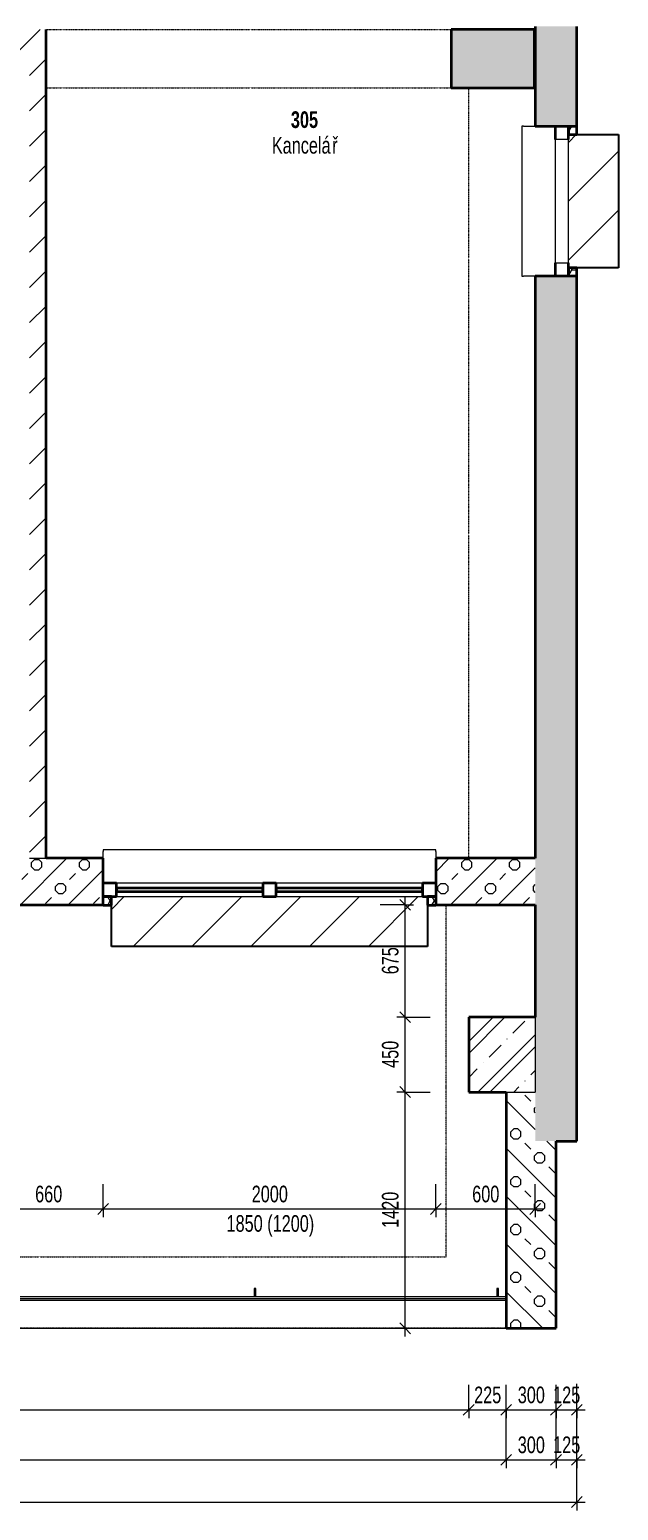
# Model space of a CAD drawing. Header units: millimetres. Extents: x -2861 to 222032, y -45352 to 20466.
# Drawn here: x 38223 to 41764, y -31282 to -22382 of the extents above; entities that cross this region are included whole.
import ezdxf

# ---------------------------------------------------------------- set-up
doc = ezdxf.new("R2010")
doc.units = ezdxf.units.MM
doc.linetypes.add('Dash dot dot', pattern=[5, 2, -1, 0, -1, 0, -1])
for name, color, linetype, lineweight in [('A-ANNO-DIMS', 211, 'Continuous', 9), ('A-ANNO-DIMS-50', 211, 'Continuous', 9), ('A-AREA-IDEN', 2, 'Continuous', 9), ('A-DETL', 90, 'Continuous', 13), ('A-FLOR', 192, 'Continuous', 13), ('A-FLOR-HRAL', 11, 'Continuous', 13), ('A-GENM', 13, 'Continuous', 13), ('A-GLAZ', 151, 'Continuous', 13), ('A-WALL', 113, 'Continuous', 13), ('A-WALL-PATT', 111, 'Continuous', 35), ('Q-SPCQ', 91, 'Continuous', 13), ('S-COLS', 52, 'Continuous', 13)]:
    doc.layers.add(name, color=color, linetype=linetype, lineweight=lineweight)
doc.styles.add('Arial_2', font='arial.ttf', dxfattribs={"width": 0.7, "height": 100})
doc.styles.add('Arial_B', font='arialbd.ttf', dxfattribs={"width": 0.7, "height": 100})
doc.dimstyles.new('Vnitřní_-_průhledné', dxfattribs={"dimscale": 304.8, "dimtxt": 102.02594, "dimasz": 0.213255, "dimexe": 0.164042, "dimexo": 0.0625, "dimgap": 0.032808, "dimtad": 1, "dimdec": 0, "dimrnd": 5, "dimzin": 0, "dimdsep": 46, "dimtxsty": 'Arial_2', "dimblk1": 'OBLIQUE', "dimblk2": 'OBLIQUE', "dimsah": 1, "dimcen": 0.09, "dimdle": 0.164042, "dimazin": 0, "dimtfac": 1, "dimtdec": 4, "dimtix": 1, "dimtmove": 0, "dimatfit": 3, "dimfxl": 0.492126, "dimfxlon": 1, "dimtvp": 1, "dimtolj": 1, "dimtzin": 0, "dimarcsym": 2})
pattern_1 = [(45, (0, 0), (-106.066, 106.066), [])]

# ---------------------------------------------------------------- blocks, each defined once
blk = doc.blocks.new('OKNO_2k_nadsvetlik - OKNO_2k_nadsvetlik 2000 x 1850-1972508-2NP_DEMOLICE A')
at = {"layer": 'A-GLAZ'}
h = blk.add_hatch(dxfattribs=at)
h.set_pattern_fill('FP_13', color=256, style=0, pattern_type=2)
h.set_pattern_definition([(180, (39665.56, -27502.503), (-75, -43.3), [50, -100]), (240, (39615.56, -27502.503), (-0.0011, -86.601905), [50, -100]), (120, (39615.56, -27502.503), (-74.9989, 43.301905), [50, -100])])
h.paths.add_polyline_path([(-950, 141), (-1000, 141), (-1000, 90), (-950, 90), (-950, 140)])
h.paths.add_polyline_path([(1000, 141), (950, 141), (950, 90), (1000, 90), (1000, 140)])
at = {"layer": 'A-GLAZ', "lineweight": 35}
for p, q in [((-950, 141), (-1000, 141)), ((-1000, 141), (-1000, 140)), ((-1000, 90), (-950, 90)), ((-920, 90), (-1000, 90)), ((-950, 90), (-950, 141)), ((-920, 10), (-920, 90)), ((40, 90), (-40, 90)), ((-40, 90), (-40, 10)), ((40, 10), (40, 90)), ((1000, 90), (920, 90)), ((920, 90), (920, 10)), ((950, 141), (950, 90)), ((1000, 141), (950, 141)), ((950, 90), (1000, 90)), ((1000, 140), (1000, 141)), ((-1000, 10), (-920, 10)), ((-40, 60), (-920, 60)), ((-920, 60), (-920, 40)), ((-920, 40), (-40, 40)), ((-40, 40), (-40, 60)), ((-40, 10), (40, 10)), ((920, 60), (40, 60)), ((40, 60), (40, 40)), ((40, 40), (920, 40)), ((920, 40), (920, 60)), ((920, 10), (1000, 10))]:
    blk.add_line(p, q, dxfattribs=at)
at = {"layer": 'A-GLAZ'}
for p, q in [((-40, 90), (-920, 90)), ((920, 90), (40, 90)), ((-920, 10), (-40, 10)), ((40, 10), (920, 10))]:
    blk.add_line(p, q, dxfattribs=at)
blk = doc.blocks.new('parapet s nosem_vnitní - parapet s nosem_vnitní-568559-2NP_DEMOLICE A')
at = {"layer": 'A-GENM'}
for p, q in [((-1000, -190), (-1000, -150)), ((1000, -150), (1000, -190)), ((-1000, -190), (-1000, -200)), ((-1000, -200), (1000, -200)), ((1000, -200), (1000, -190))]:
    blk.add_line(p, q, dxfattribs=at)
blk = doc.blocks.new('parapet_ext - parapet_ext-1802098-2NP_DEMOLICE A')
at = {"layer": 'Q-SPCQ'}
h = blk.add_hatch(dxfattribs=at)
h.set_pattern_fill('FP_14', color=41, style=0, pattern_type=2)
h.set_pattern_definition([(225, (39665.56, -27592.5), (176.7767, -176.7767), [])])
h.paths.add_polyline_path([(-950, 300), (-950, 0), (950, 0), (950, 300), (-920, 300)])
at = {"layer": 'Q-SPCQ', "color": 31, "lineweight": 25}
for p, q in [((-950, 51), (-950, 300)), ((-950, 300), (950, 300)), ((950, 300), (950, 51))]:
    blk.add_line(p, q, dxfattribs=at)
blk = doc.blocks.new('OKNO_1k_nadsvetlik - OKNO_1k_nadsvetlik_900 x 1850-V9-2NP_DEMOLICE A')
at = {"layer": 'A-GLAZ'}
h = blk.add_hatch(dxfattribs=at)
h.set_pattern_fill('FP_27', color=256, style=0, pattern_type=2)
h.set_pattern_definition([(90, (-23413.33, -41388.59), (-43.3, 75), [50, -100]), (150, (-23413.33, -41338.59), (-86.601905, 0.0011), [50, -100]), (30, (-23413.33, -41338.59), (43.301905, 74.9989), [50, -100])])
h.paths.add_polyline_path([(450, 126), (400, 126), (400, 75), (450, 75), (450, 125)])
h.paths.add_polyline_path([(-400, 125), (-400, 126), (-450, 126), (-450, 75), (-400, 75)])
at = {"layer": 'A-GLAZ', "lineweight": 35}
for p, q in [((-400, 126), (-450, 126)), ((-450, 126), (-450, 125)), ((-400, 75), (-400, 126)), ((400, 126), (400, 75)), ((450, 126), (400, 126)), ((450, 125), (450, 126)), ((-450, 75), (-400, 75)), ((-370, 75), (-450, 75)), ((450, 75), (370, 75)), ((400, 75), (450, 75)), ((-450, -5), (-370, -5)), ((370, -5), (450, -5))]:
    blk.add_line(p, q, dxfattribs=at)
at = {"layer": 'A-GLAZ'}
for p, q in [((370, 75), (-370, 75)), ((-370, 75), (-370, -5)), ((370, -5), (370, 75)), ((-370, -5), (370, -5))]:
    blk.add_line(p, q, dxfattribs=at)
blk = doc.blocks.new('parapet s nosem_vnitní - parapet s nosem_vnitní-1280301-2NP_DEMOLICE A')
at = {"layer": 'A-GENM'}
for p, q in [((-450, -190), (-450, -120)), ((450, -120), (450, -190)), ((-450, -190), (-450, -200)), ((-450, -200), (450, -200)), ((450, -200), (450, -190))]:
    blk.add_line(p, q, dxfattribs=at)
blk = doc.blocks.new('parapet_ext - parapet_ext-V10-2NP_DEMOLICE A')
at = {"layer": 'Q-SPCQ'}
h = blk.add_hatch(dxfattribs=at)
h.set_pattern_fill('FP_28', color=41, style=0, pattern_type=2)
h.set_pattern_definition([(135, (-23413.33, -41463.6), (-176.7767, -176.7767), [])])
h.paths.add_polyline_path([(400, 0), (400, 300), (-400, 300), (-400, 0), (370, 0)])
at = {"layer": 'Q-SPCQ', "color": 31, "lineweight": 25}
for p, q in [((-400, 51), (-400, 300)), ((-400, 300), (400, 300)), ((400, 300), (400, 51))]:
    blk.add_line(p, q, dxfattribs=at)
blk = doc.blocks.new('Zábradlí - 50x10mm-980415-2NP_DEMOLICE A')
at = {"layer": 'A-FLOR-HRAL', "color": 41}
for p, q in [((25, 5), (-25, 5)), ((-25, 5), (-25, -5)), ((-25, -5), (25, -5))]:
    blk.add_line(p, q, dxfattribs=at)
blk = doc.blocks.new('Zábradlí - 50x10mm-980461-2NP_DEMOLICE A')
at = {"layer": 'A-FLOR-HRAL', "color": 41}
for p, q in [((25, 5), (-25, 5)), ((-25, 5), (-25, -5)), ((-25, -5), (25, -5))]:
    blk.add_line(p, q, dxfattribs=at)
blk = doc.blocks.new('Zábradlí - Zábradlí-1021635-2NP_DEMOLICE A')
at = {"layer": 'A-FLOR-HRAL', "color": 41}
for p, q in [((41088.6, -29997.5), (29003.6, -29997.5)), ((29003.6, -30007.5), (41088.6, -30007.5)), ((29003.6, -30017.5), (41088.6, -30017.5))]:
    blk.add_line(p, q, dxfattribs=at)
at = {"rotation": 269.9999999999998}
for name, p in [('Zábradlí - 50x10mm-980461-2NP_DEMOLICE A', (39578, -29972.5)), ('Zábradlí - 50x10mm-980415-2NP_DEMOLICE A', (41038.6, -29972.5))]:
    blk.add_blockref(name, p, dxfattribs=at)
blk = doc.blocks.new('Betonový pravoúhlý sloup - 350 x 500mm-2256481-2NP_DEMOLICE A')
at = {"layer": 'S-COLS'}
blk.add_hatch(color=9, dxfattribs=at).paths.add_polyline_path([(-175, -250), (175, -250), (175, 250), (-175, 250)])
at = {"layer": 'S-COLS', "lineweight": 35}
for p, q in [((175, 250), (-175, 250)), ((-175, 250), (-175, -250)), ((175, -250), (175, 250)), ((-175, -250), (175, -250))]:
    blk.add_line(p, q, dxfattribs=at)
blk = doc.blocks.new('DIMBLOCK36-2NP_DEMOLICE A')
at = {"layer": 'A-ANNO-DIMS-50'}
for p, q in [((35193.3, -30677.6), (35193.3, -30527.6)), ((40863.6, -30677.6), (40863.6, -30527.6)), ((35193.3, -30677.6), (40863.6, -30677.6)), ((35193.3, -30677.6), (35193.3, -30727.6)), ((40863.6, -30677.6), (40863.6, -30727.6))]:
    blk.add_line(p, q, dxfattribs=at)
at = {"layer": 'A-ANNO-DIMS-50', "lineweight": 18}
for p, q in [((35193.3, -30677.6), (35160.8, -30710.1)), ((35193.3, -30677.6), (35225.8, -30645.1)), ((40863.6, -30677.6), (40831.1, -30710.1)), ((40863.6, -30677.6), (40896.1, -30645.1))]:
    blk.add_line(p, q, dxfattribs=at)
at = {"layer": 'A-ANNO-DIMS-50', "color": 0, "insert": (37921.7, -30537.8), "char_height": 100, "width": 256.164, "attachment_point": 1, "line_spacing_factor": 0.941778, "style": 'Arial_2'}
blk.add_mtext('5670', dxfattribs=at)
blk = doc.blocks.new('_Oblique')
at = {"color": 0, "linetype": 'ByBlock', "lineweight": -2}
blk.add_line((-0.5, -0.5), (0.5, 0.5), dxfattribs=at)
blk = doc.blocks.new('DIMBLOCK37-2NP_DEMOLICE A')
at = {"layer": 'A-ANNO-DIMS-50'}
for p, q in [((40863.6, -30677.6), (40863.6, -30527.6)), ((41088.6, -30677.6), (41088.6, -30527.6)), ((40863.6, -30677.6), (41088.6, -30677.6)), ((40863.6, -30677.6), (40863.6, -30727.6)), ((41088.6, -30677.6), (41088.6, -30727.6))]:
    blk.add_line(p, q, dxfattribs=at)
at = {"layer": 'A-ANNO-DIMS-50', "lineweight": 18}
for p, q in [((40863.6, -30677.6), (40831.1, -30710.1)), ((40863.6, -30677.6), (40896.1, -30645.1)), ((41088.6, -30677.6), (41056.1, -30710.1)), ((41088.6, -30677.6), (41121.1, -30645.1))]:
    blk.add_line(p, q, dxfattribs=at)
at = {"layer": 'A-ANNO-DIMS-50', "color": 0, "insert": (40896, -30537.8), "char_height": 100, "width": 192.123, "attachment_point": 1, "line_spacing_factor": 0.941778, "style": 'Arial_2'}
blk.add_mtext('225', dxfattribs=at)
blk = doc.blocks.new('DIMBLOCK38-2NP_DEMOLICE A')
at = {"layer": 'A-ANNO-DIMS-50'}
for p, q in [((41088.6, -30677.6), (41088.6, -30527.6)), ((41388.6, -30677.6), (41388.6, -30527.6)), ((41088.6, -30677.6), (41388.6, -30677.6)), ((41088.6, -30677.6), (41088.6, -30727.6)), ((41388.6, -30677.6), (41388.6, -30727.6))]:
    blk.add_line(p, q, dxfattribs=at)
at = {"layer": 'A-ANNO-DIMS-50', "lineweight": 18}
for p, q in [((41088.6, -30677.6), (41056.1, -30710.1)), ((41088.6, -30677.6), (41121.1, -30645.1)), ((41388.6, -30677.6), (41356.1, -30710.1)), ((41388.6, -30677.6), (41421.1, -30645.1))]:
    blk.add_line(p, q, dxfattribs=at)
at = {"layer": 'A-ANNO-DIMS-50', "color": 0, "insert": (41158.5, -30537.8), "char_height": 100, "width": 192.123, "attachment_point": 1, "line_spacing_factor": 0.941778, "style": 'Arial_2'}
blk.add_mtext('300', dxfattribs=at)
blk = doc.blocks.new('DIMBLOCK39-2NP_DEMOLICE A')
at = {"layer": 'A-ANNO-DIMS-50'}
for p, q in [((41388.6, -30677.6), (41388.6, -30527.6)), ((41513.6, -30677.6), (41513.6, -30527.6)), ((41388.6, -30677.6), (41563.6, -30677.6)), ((41388.6, -30677.6), (41388.6, -30727.6)), ((41513.6, -30677.6), (41513.6, -30727.6))]:
    blk.add_line(p, q, dxfattribs=at)
at = {"layer": 'A-ANNO-DIMS-50', "lineweight": 18}
for p, q in [((41388.6, -30677.6), (41356.1, -30710.1)), ((41388.6, -30677.6), (41421.1, -30645.1)), ((41513.6, -30677.6), (41481.1, -30710.1)), ((41513.6, -30677.6), (41546.1, -30645.1))]:
    blk.add_line(p, q, dxfattribs=at)
at = {"layer": 'A-ANNO-DIMS-50', "color": 0, "insert": (41371, -30537.8), "char_height": 100, "width": 192.123, "attachment_point": 1, "line_spacing_factor": 0.941778, "style": 'Arial_2'}
blk.add_mtext('125', dxfattribs=at)
blk = doc.blocks.new('DIMBLOCK42-2NP_DEMOLICE A')
at = {"layer": 'A-ANNO-DIMS-50'}
for p, q in [((38007.8, -29470.3), (38007.8, -29320.3)), ((38665.6, -29470.3), (38665.6, -29320.3)), ((38007.8, -29470.3), (38665.6, -29470.3)), ((38007.8, -29470.3), (38007.8, -29520.3)), ((38665.6, -29470.3), (38665.6, -29520.3))]:
    blk.add_line(p, q, dxfattribs=at)
at = {"layer": 'A-ANNO-DIMS-50', "lineweight": 18}
for p, q in [((38007.8, -29470.3), (38040.3, -29437.8)), ((38665.6, -29470.3), (38698.1, -29437.8)), ((38007.8, -29470.3), (37975.3, -29502.8)), ((38665.6, -29470.3), (38633.1, -29502.8))]:
    blk.add_line(p, q, dxfattribs=at)
at = {"layer": 'A-ANNO-DIMS-50', "color": 0, "insert": (38256.6, -29330.4), "char_height": 100, "width": 192.123, "attachment_point": 1, "line_spacing_factor": 0.941778, "style": 'Arial_2'}
blk.add_mtext('660', dxfattribs=at)
blk = doc.blocks.new('DIMBLOCK43-2NP_DEMOLICE A')
at = {"layer": 'A-ANNO-DIMS-50'}
for p, q in [((38665.6, -29470.3), (38665.6, -29320.3)), ((40665.6, -29470.3), (40665.6, -29320.3)), ((38665.6, -29470.3), (40665.6, -29470.3)), ((38665.6, -29470.3), (38665.6, -29520.3)), ((40665.6, -29470.3), (40665.6, -29520.3))]:
    blk.add_line(p, q, dxfattribs=at)
at = {"layer": 'A-ANNO-DIMS-50', "lineweight": 18}
for p, q in [((38665.6, -29470.3), (38698.1, -29437.8)), ((40665.6, -29470.3), (40698.1, -29437.8)), ((38665.6, -29470.3), (38633.1, -29502.8)), ((40665.6, -29470.3), (40633.1, -29502.8))]:
    blk.add_line(p, q, dxfattribs=at)
at = {"layer": 'A-ANNO-DIMS-50', "color": 0, "char_height": 100, "attachment_point": 1, "line_spacing_factor": 0.941778, "style": 'Arial_2'}
for s, insert, width in [('2000', (39558.8, -29330.4), 256.164), ('1850 (1200)', (39407.4, -29507.4), 619.69)]:
    blk.add_mtext(s, dxfattribs=dict(at, insert=insert, width=width))
blk = doc.blocks.new('DIMBLOCK44-2NP_DEMOLICE A')
at = {"layer": 'A-ANNO-DIMS-50'}
for p, q in [((40665.6, -29470.3), (40665.6, -29320.3)), ((41263.6, -29470.3), (41263.6, -29320.3)), ((40665.6, -29470.3), (41313.6, -29470.3)), ((40665.6, -29470.3), (40665.6, -29520.3)), ((41263.6, -29470.3), (41263.6, -29520.3))]:
    blk.add_line(p, q, dxfattribs=at)
at = {"layer": 'A-ANNO-DIMS-50', "lineweight": 18}
for p, q in [((40665.6, -29470.3), (40698.1, -29437.8)), ((41263.6, -29470.3), (41296.1, -29437.8)), ((40665.6, -29470.3), (40633.1, -29502.8)), ((41263.6, -29470.3), (41231.1, -29502.8))]:
    blk.add_line(p, q, dxfattribs=at)
at = {"layer": 'A-ANNO-DIMS-50', "color": 0, "insert": (40884.5, -29330.4), "char_height": 100, "width": 192.123, "attachment_point": 1, "line_spacing_factor": 0.941778, "style": 'Arial_2'}
blk.add_mtext('600', dxfattribs=at)
blk = doc.blocks.new('DIMBLOCK50-2NP_DEMOLICE A')
at = {"layer": 'A-ANNO-DIMS-50', "lineweight": 18}
for p, q in [((40481.2, -28767.7), (40448.7, -28735.2)), ((40481.2, -28767.7), (40513.7, -28800.2)), ((40481.2, -30187.5), (40448.7, -30155)), ((40481.2, -30187.5), (40513.7, -30220))]:
    blk.add_line(p, q, dxfattribs=at)
at = {"layer": 'A-ANNO-DIMS-50'}
for p, q in [((40481.2, -28767.7), (40431.2, -28767.7)), ((40481.2, -30237.5), (40481.2, -28767.7)), ((40481.2, -28767.7), (40631.2, -28767.7)), ((40481.2, -30187.5), (40431.2, -30187.5)), ((40481.2, -30187.5), (40631.2, -30187.5))]:
    blk.add_line(p, q, dxfattribs=at)
at = {"layer": 'A-ANNO-DIMS-50', "color": 0, "insert": (40341.4, -29584.3), "char_height": 100, "width": 256.164, "attachment_point": 1, "rotation": 90, "line_spacing_factor": 0.941778, "style": 'Arial_2'}
blk.add_mtext('1420', dxfattribs=at)
blk = doc.blocks.new('DIMBLOCK51-2NP_DEMOLICE A')
at = {"layer": 'A-ANNO-DIMS-50', "lineweight": 18}
for p, q in [((40481.2, -28317.7), (40448.7, -28285.2)), ((40481.2, -28317.7), (40513.7, -28350.2)), ((40481.2, -28767.7), (40448.7, -28735.2)), ((40481.2, -28767.7), (40513.7, -28800.2))]:
    blk.add_line(p, q, dxfattribs=at)
at = {"layer": 'A-ANNO-DIMS-50'}
for p, q in [((40481.2, -28317.7), (40431.2, -28317.7)), ((40481.2, -28767.7), (40481.2, -28317.7)), ((40481.2, -28317.7), (40631.2, -28317.7)), ((40481.2, -28767.7), (40431.2, -28767.7)), ((40481.2, -28767.7), (40631.2, -28767.7))]:
    blk.add_line(p, q, dxfattribs=at)
at = {"layer": 'A-ANNO-DIMS-50', "color": 0, "insert": (40341.4, -28622.7), "char_height": 100, "width": 192.123, "attachment_point": 1, "rotation": 90, "line_spacing_factor": 0.941778, "style": 'Arial_2'}
blk.add_mtext('450', dxfattribs=at)
blk = doc.blocks.new('DIMBLOCK52-2NP_DEMOLICE A')
at = {"layer": 'A-ANNO-DIMS-50'}
for p, q in [((40481.2, -27642.5), (40331.2, -27642.5)), ((40481.2, -28317.7), (40481.2, -27592.5)), ((40481.2, -27642.5), (40531.2, -27642.5)), ((40481.2, -28317.7), (40431.2, -28317.7)), ((40481.2, -28317.7), (40631.2, -28317.7))]:
    blk.add_line(p, q, dxfattribs=at)
at = {"layer": 'A-ANNO-DIMS-50', "lineweight": 18}
for p, q in [((40481.2, -27642.5), (40448.7, -27610)), ((40481.2, -27642.5), (40513.7, -27675)), ((40481.2, -28317.7), (40448.7, -28285.2)), ((40481.2, -28317.7), (40513.7, -28350.2))]:
    blk.add_line(p, q, dxfattribs=at)
at = {"layer": 'A-ANNO-DIMS-50', "color": 0, "insert": (40341.4, -28060.1), "char_height": 100, "width": 192.123, "attachment_point": 1, "rotation": 90, "line_spacing_factor": 0.941778, "style": 'Arial_2'}
blk.add_mtext('675', dxfattribs=at)
blk = doc.blocks.new('DIMBLOCK82-2NP_DEMOLICE A')
at = {"layer": 'A-ANNO-DIMS-50'}
for p, q in [((29003.6, -30977.7), (29003.6, -30684.9)), ((41088.6, -30977.7), (41088.6, -30684.9)), ((29003.6, -30977.7), (41088.6, -30977.7)), ((29003.6, -30977.7), (29003.6, -31027.7)), ((41088.6, -30977.7), (41088.6, -31027.7))]:
    blk.add_line(p, q, dxfattribs=at)
at = {"layer": 'A-ANNO-DIMS-50', "lineweight": 18}
for p, q in [((29003.6, -30977.7), (29036.1, -30945.2)), ((41088.6, -30977.7), (41121.1, -30945.2)), ((29003.6, -30977.7), (28971.1, -31010.2)), ((41088.6, -30977.7), (41056.1, -31010.2))]:
    blk.add_line(p, q, dxfattribs=at)
at = {"layer": 'A-ANNO-DIMS-50', "color": 0, "insert": (34912.7, -30837.8), "char_height": 100, "width": 320.204, "attachment_point": 1, "line_spacing_factor": 0.941778, "style": 'Arial_2'}
blk.add_mtext('12085', dxfattribs=at)
blk = doc.blocks.new('DIMBLOCK83-2NP_DEMOLICE A')
at = {"layer": 'A-ANNO-DIMS-50'}
for p, q in [((41088.6, -30977.7), (41088.6, -30684.9)), ((41388.6, -30977.7), (41388.6, -30635.4)), ((41088.6, -30977.7), (41388.6, -30977.7)), ((41088.6, -30977.7), (41088.6, -31027.7)), ((41388.6, -30977.7), (41388.6, -31027.7))]:
    blk.add_line(p, q, dxfattribs=at)
at = {"layer": 'A-ANNO-DIMS-50', "lineweight": 18}
for p, q in [((41088.6, -30977.7), (41121.1, -30945.2)), ((41388.6, -30977.7), (41421.1, -30945.2)), ((41088.6, -30977.7), (41056.1, -31010.2)), ((41388.6, -30977.7), (41356.1, -31010.2))]:
    blk.add_line(p, q, dxfattribs=at)
at = {"layer": 'A-ANNO-DIMS-50', "color": 0, "insert": (41158.5, -30837.8), "char_height": 100, "width": 192.123, "attachment_point": 1, "line_spacing_factor": 0.941778, "style": 'Arial_2'}
blk.add_mtext('300', dxfattribs=at)
blk = doc.blocks.new('DIMBLOCK84-2NP_DEMOLICE A')
at = {"layer": 'A-ANNO-DIMS-50'}
for p, q in [((41388.6, -30977.7), (41388.6, -30635.4)), ((41513.6, -30977.7), (41513.6, -30827.7)), ((41388.6, -30977.7), (41563.6, -30977.7)), ((41388.6, -30977.7), (41388.6, -31027.7)), ((41513.6, -30977.7), (41513.6, -31027.7))]:
    blk.add_line(p, q, dxfattribs=at)
at = {"layer": 'A-ANNO-DIMS-50', "lineweight": 18}
for p, q in [((41388.6, -30977.7), (41421.1, -30945.2)), ((41513.6, -30977.7), (41546.1, -30945.2)), ((41388.6, -30977.7), (41356.1, -31010.2)), ((41513.6, -30977.7), (41481.1, -31010.2))]:
    blk.add_line(p, q, dxfattribs=at)
at = {"layer": 'A-ANNO-DIMS-50', "color": 0, "insert": (41371, -30837.8), "char_height": 100, "width": 192.123, "attachment_point": 1, "line_spacing_factor": 0.941778, "style": 'Arial_2'}
blk.add_mtext('125', dxfattribs=at)
blk = doc.blocks.new('DIMBLOCK85-2NP_DEMOLICE A')
at = {"layer": 'A-ANNO-DIMS-50'}
for p, q in [((41513.6, -31231.9), (41513.6, -30522)), ((-1455.4, -31231.9), (-1455.4, -30806.8)), ((-1505.4, -31231.9), (41563.6, -31231.9)), ((-1455.4, -31231.9), (-1455.4, -31281.9)), ((41513.6, -31231.9), (41513.6, -31281.9))]:
    blk.add_line(p, q, dxfattribs=at)
at = {"layer": 'A-ANNO-DIMS-50', "lineweight": 18}
for p, q in [((-1455.4, -31231.9), (-1487.9, -31264.4)), ((-1455.4, -31231.9), (-1422.9, -31199.4)), ((41513.6, -31231.9), (41481.1, -31264.4)), ((41513.6, -31231.9), (41546.1, -31199.4))]:
    blk.add_line(p, q, dxfattribs=at)
at = {"layer": 'A-ANNO-DIMS-50', "color": 0, "insert": (19895.7, -31092.1), "char_height": 100, "width": 320.204, "attachment_point": 1, "line_spacing_factor": 0.941778, "style": 'Arial_2'}
blk.add_mtext('42970', dxfattribs=at)

msp = doc.modelspace()

# ---------------------------------------------------------------- hatches: boundary and pattern name
at = {"layer": 'A-WALL-PATT', "lineweight": 13}
h = msp.add_hatch(dxfattribs=at)
h.set_pattern_fill('FP_8', color=256, angle=45, style=0, pattern_type=2)
h.set_pattern_definition([(135, (41513.59, -23251.76), (-143.684, -143.684), []), (90, (41446.29, -23022.81), (-143.684, 143.684), [25.4, -261.968]), (135, (41446.29, -22997.41), (-143.684, -143.684), [25.4, -177.8]), (180, (41428.32, -22979.45), (-143.684, -143.684), [25.4, -261.968]), (225, (41402.92, -22979.45), (143.684, -143.684), [25.4, -177.8]), (90, (41384.96, -23022.81), (-143.684, 143.684), [25.4, -261.968]), (135, (41402.92, -23040.77), (-143.684, -143.684), [25.4, -177.8]), (180, (41428.32, -23040.77), (-143.684, -143.684), [25.4, -261.968]), (225, (41446.29, -23022.81), (143.684, -143.684), [25.4, -177.8]), (135, (41361.74, -22956.23), (-143.684, -143.684), [50.8, -152.4])])
h.paths.add_polyline_path([(41263.6, -29062.5), (41513.6, -29062.5), (41513.6, -23863.3), (41263.6, -23863.3), (41263.6, -28836.5)])
h.paths.add_polyline_path([(41263.6, -22963.3), (41513.6, -22963.3), (41513.6, -22363.3), (41263.6, -22363.3), (41263.6, -22778.3)])
h.paths.add_polyline_path([(41513.6, -21463.3), (41513.6, -17584.7), (41263.6, -17584.7), (41263.6, -21463.3)])
h = msp.add_hatch(dxfattribs=at)
h.set_pattern_fill('FP_4', color=256, style=0, pattern_type=2)
h.set_pattern_definition(pattern_1)
h.paths.add_polyline_path([(36318.3, -22532.3), (38223.3, -22532.3), (38223.3, -22382.3), (36318.3, -22382.3)])
h.paths.add_polyline_path([(35418.3, -22532.3), (35418.3, -22382.3), (35188.3, -22382.3), (35188.3, -22532.3)])
h = msp.add_hatch(dxfattribs=at)
h.set_pattern_fill('FP_4', color=256, style=0, pattern_type=2)
h.set_pattern_definition(pattern_1)
h.paths.add_polyline_path([(38223.3, -27362.5), (38323.3, -27362.5), (38323.3, -22382.3), (38223.3, -22382.3), (38223.3, -24797.7)])
h = msp.add_hatch(dxfattribs=at)
h.set_pattern_fill('FP_6', color=256, angle=45, style=0, pattern_type=2)
h.set_pattern_definition([(45, (38167.78, -27642.5), (-143.684, 143.684), []), (360, (38396.73, -27575.2), (143.684, 143.684), [25.4, -261.968]), (45, (38422.13, -27575.2), (-143.684, 143.684), [25.4, -177.8]), (90, (38440.09, -27557.24), (-143.684, 143.684), [25.4, -261.968]), (135, (38440.09, -27531.84), (-143.684, -143.684), [25.4, -177.8]), (360, (38396.73, -27513.88), (143.684, 143.684), [25.4, -261.968]), (45, (38378.77, -27531.84), (-143.684, 143.684), [25.4, -177.8]), (90, (38378.77, -27557.24), (-143.684, 143.684), [25.4, -261.968]), (135, (38396.73, -27575.2), (-143.684, -143.684), [25.4, -177.8]), (45, (38463.31, -27490.66), (-143.684, 143.684), [50.8, -152.4])])
h.paths.add_polyline_path([(41263.6, -27642.5), (41263.6, -27362.5), (40665.6, -27362.5), (40665.6, -27642.5)])
h.paths.add_polyline_path([(38323.3, -27642.5), (38665.6, -27642.5), (38665.6, -27362.5), (38007.8, -27362.5), (38007.8, -27642.5), (38223.3, -27642.5)])
h.paths.add_polyline_path([(34932.1, -27642.5), (35607.8, -27642.5), (35607.8, -27362.5), (34928.3, -27362.5), (34928.3, -27642.5)])
h = msp.add_hatch(dxfattribs=at)
h.set_pattern_fill('FP_51', color=256, angle=45, style=0, pattern_type=2)
h.set_pattern_definition([(45, (0, 0), (-179.6051, 179.6051), []), (45, (71.84, -6e-14), (-179.6051, 179.6051), []), (45, (215.53, -2e-13), (-107.7631, 251.4472), [101.6, -50.8, 1.676, -49.124])])
h.paths.add_polyline_path([(41088.6, -28767.7), (41263.6, -28767.7), (41263.6, -28317.7), (40863.6, -28317.7), (40863.6, -28767.7)])
h = msp.add_hatch(dxfattribs=at)
h.set_pattern_fill('FP_53', color=256, angle=45, style=0, pattern_type=2)
h.set_pattern_definition([(135, (41388.59, -29405.74), (-143.684, -143.684), []), (90, (41321.29, -29176.8), (-143.684, 143.684), [25.4, -261.968]), (135, (41321.29, -29151.4), (-143.684, -143.684), [25.4, -177.8]), (180, (41303.33, -29133.44), (-143.684, -143.684), [25.4, -261.968]), (225, (41277.92, -29133.44), (143.684, -143.684), [25.4, -177.8]), (90, (41259.96, -29176.8), (-143.684, 143.684), [25.4, -261.968]), (135, (41277.93, -29194.76), (-143.684, -143.684), [25.4, -177.8]), (180, (41303.32, -29194.76), (-143.684, -143.684), [25.4, -261.968]), (225, (41321.29, -29176.8), (143.684, -143.684), [25.4, -177.8]), (135, (41236.74, -29110.21), (-143.684, -143.684), [50.8, -152.4])])
h.paths.add_polyline_path([(41088.6, -30187.5), (41388.6, -30187.5), (41388.6, -29062.5), (41263.6, -29062.5), (41263.6, -28767.7), (41088.6, -28767.7), (41088.6, -30182.7)])

# ---------------------------------------------------------------- linework, layer by layer
at = {"layer": 'A-DETL', "linetype": 'Dash dot dot'}
for p, q in [((38323.3, -22382.3), (40759, -22382.3)), ((38323.3, -22732.3), (40759, -22732.3)), ((40863.6, -27362.5), (40863.6, -22732.3)), ((40728.6, -29757.5), (40728.6, -27642.5)), ((35338.6, -29757.5), (40728.6, -29757.5)), ((41088.6, -30187.5), (29003.6, -30187.5))]:
    msp.add_line(p, q, dxfattribs=at)
at = {"layer": 'A-FLOR'}
msp.add_line((29003.6, -30187.5), (41088.6, -30187.5), dxfattribs=at)
at = {"layer": 'A-WALL', "lineweight": 35}
for p, q in [((38323.3, -27362.5), (38323.3, -22382.3)), ((41263.6, -22363.3), (41263.6, -22963.3)), ((41513.6, -22963.3), (41513.6, -22363.3)), ((41263.6, -22963.3), (41513.6, -22963.3)), ((41263.6, -23863.3), (41263.6, -27362.5)), ((41513.6, -23863.3), (41263.6, -23863.3)), ((41513.6, -29062.5), (41513.6, -23863.3)), ((38665.6, -27362.5), (38323.3, -27362.5)), ((38665.6, -27642.5), (38665.6, -27362.5)), ((41263.6, -27362.5), (40665.6, -27362.5)), ((40665.6, -27362.5), (40665.6, -27642.5)), ((38007.8, -27642.5), (38665.6, -27642.5)), ((40665.6, -27642.5), (41263.6, -27642.5)), ((41263.6, -27642.5), (41263.6, -28317.7)), ((40863.6, -28317.7), (40863.6, -28767.7)), ((41263.6, -28317.7), (40863.6, -28317.7)), ((40863.6, -28767.7), (41088.6, -28767.7)), ((41088.6, -28767.7), (41088.6, -30187.5)), ((41388.6, -29062.5), (41513.6, -29062.5)), ((41388.6, -30187.5), (41388.6, -29062.5)), ((41088.6, -30187.5), (41388.6, -30187.5))]:
    msp.add_line(p, q, dxfattribs=at)
at = {"layer": 'A-WALL'}
for p, q in [((38223.3, -27362.5), (38323.3, -27362.5)), ((41263.6, -28317.7), (41263.6, -28767.7)), ((41088.6, -28767.7), (41263.6, -28767.7))]:
    msp.add_line(p, q, dxfattribs=at)

# ---------------------------------------------------------------- block references
at = {"layer": 'A-FLOR-HRAL', "color": 41}
msp.add_blockref('Zábradlí - Zábradlí-1021635-2NP_DEMOLICE A', (0, 0), dxfattribs=at)
at = {"layer": 'A-GENM'}
for name, p, rotation in [('parapet s nosem_vnitní - parapet s nosem_vnitní-1280301-2NP_DEMOLICE A', (41383.6, -23413.3), 269.9999999999999), ('parapet s nosem_vnitní - parapet s nosem_vnitní-568559-2NP_DEMOLICE A', (39665.6, -27512.5), 180)]:
    msp.add_blockref(name, p, dxfattribs=dict(at, rotation=rotation))
at = {"layer": 'A-GLAZ'}
for name, p, rotation in [('OKNO_1k_nadsvetlik - OKNO_1k_nadsvetlik_900 x 1850-V9-2NP_DEMOLICE A', (41388.6, -23413.3), 269.9999999999999), ('OKNO_2k_nadsvetlik - OKNO_2k_nadsvetlik 2000 x 1850-1972508-2NP_DEMOLICE A', (39665.6, -27502.5), 180)]:
    msp.add_blockref(name, p, dxfattribs=dict(at, rotation=rotation))
at = {"layer": 'Q-SPCQ', "color": 31, "lineweight": 25}
for name, p, rotation in [('parapet_ext - parapet_ext-V10-2NP_DEMOLICE A', (41463.6, -23413.3), 269.9999999999999), ('parapet_ext - parapet_ext-1802098-2NP_DEMOLICE A', (39665.6, -27592.5), 180)]:
    msp.add_blockref(name, p, dxfattribs=dict(at, rotation=rotation))
at = {"layer": 'S-COLS', "rotation": 89.9999999999999}
msp.add_blockref('Betonový pravoúhlý sloup - 350 x 500mm-2256481-2NP_DEMOLICE A', (41009, -22557.3), dxfattribs=at)

# ---------------------------------------------------------------- texts
at = {"layer": 'A-AREA-IDEN', "lineweight": 18, "char_height": 100, "attachment_point": 1}
for s, insert, width, style in [('305', (39794.4, -22873.4), 202.025, 'Arial_B'), ('Kancelá', (39679.8, -23027.6), 440.527, 'Arial_2'), ('\\fArial|b0|i0|c238|p34|;\\W.7;ř', (40043.2, -23027.6), 39.283, 'Arial_2')]:
    msp.add_mtext(s, dxfattribs=dict(at, insert=insert, width=width, style=style))

# ---------------------------------------------------------------- dimensions: what is measured, and where the dimension line sits
at = {"layer": 'A-ANNO-DIMS'}
for base, p1, p2, override, picture, middle in [((40481.2, -27642.5), (40631.2, -28317.7), (40331.2, -27642.5), {"dimpost": '<>', "dimfxl": 738.815405}, 'DIMBLOCK52-2NP_DEMOLICE A', (40420.1, -27980.1)), ((40481.2, -28317.7), (40631.2, -28767.7), (40631.2, -28317.7), {"dimpost": '<>', "dimfxl": 450}, 'DIMBLOCK51-2NP_DEMOLICE A', (40420.1, -28542.7)), ((40481.2, -28767.7), (40631.2, -30187.5), (40631.2, -28767.7), {"dimpost": '<>', "dimfxl": 1419.834685}, 'DIMBLOCK50-2NP_DEMOLICE A', (40420.1, -29477.6))]:
    dim = msp.add_linear_dim(base=base, p1=p1, p2=p2, angle=90, dimstyle='Vnitřní_-_průhledné', override=override, dxfattribs=at)
    dim.commit()
    dim.dimension.update_dxf_attribs({"geometry": picture, "text_midpoint": middle})
for base, p1, p2, override, picture, middle in [((38665.6, -29470.3), (38007.8, -29320.3), (38665.6, -29320.3), {"dimpost": '<>', "dimfxl": 657.778139}, 'DIMBLOCK42-2NP_DEMOLICE A', (38336.7, -29409.2)), ((41263.6, -29470.3), (40665.6, -29320.3), (41263.6, -29320.3), {"dimpost": '<>', "dimfxl": 598.028668}, 'DIMBLOCK44-2NP_DEMOLICE A', (40964.6, -29409.2)), ((41513.6, -31231.9), (-1455.4, -30806.8), (41513.6, -30522), {"dimpost": '<>', "dimfxl": 42969.943509}, 'DIMBLOCK85-2NP_DEMOLICE A', (20029.1, -31170.8)), ((40863.6, -30677.6), (35193.3, -30527.6), (40863.6, -30527.6), {"dimpost": '<>', "dimfxl": 5670.301309}, 'DIMBLOCK36-2NP_DEMOLICE A', (38028.4, -30616.6)), ((41088.6, -30677.6), (40863.6, -30527.6), (41088.6, -30527.6), {"dimpost": '<>', "dimfxl": 225}, 'DIMBLOCK37-2NP_DEMOLICE A', (40976.1, -30616.6)), ((41388.6, -30677.6), (41088.6, -30527.6), (41388.6, -30527.6), {"dimpost": '<>', "dimfxl": 300}, 'DIMBLOCK38-2NP_DEMOLICE A', (41238.6, -30616.5)), ((41513.6, -30677.6), (41388.6, -30527.6), (41513.6, -30527.6), {"dimpost": '<>', "dimfxl": 125}, 'DIMBLOCK39-2NP_DEMOLICE A', (41451.1, -30616.6)), ((41088.6, -30977.7), (29003.6, -30684.9), (41088.6, -30684.9), {"dimpost": '<>', "dimfxl": 12085}, 'DIMBLOCK82-2NP_DEMOLICE A', (35046.1, -30916.6)), ((41388.6, -30977.7), (41088.6, -30684.9), (41388.6, -30635.4), {"dimpost": '<>', "dimfxl": 304.053778}, 'DIMBLOCK83-2NP_DEMOLICE A', (41238.6, -30916.6)), ((41513.6, -30977.7), (41388.6, -30635.4), (41513.6, -30827.7), {"dimpost": '<>', "dimfxl": 229.287492}, 'DIMBLOCK84-2NP_DEMOLICE A', (41451.1, -30916.6))]:
    dim = msp.add_linear_dim(base=base, p1=p1, p2=p2, dimstyle='Vnitřní_-_průhledné', override=override, dxfattribs=at)
    dim.commit()
    dim.dimension.update_dxf_attribs({"geometry": picture, "text_midpoint": middle})
dim = msp.add_linear_dim(base=(40665.6, -29470.3), p1=(38665.6, -29320.3), p2=(40665.6, -29320.3), text='<>\\X1850 (1200)', dimstyle='Vnitřní_-_průhledné', override={"dimpost": '<>', "dimfxl": 2000}, dxfattribs=at)
dim.commit()
dim.dimension.update_dxf_attribs({"geometry": 'DIMBLOCK43-2NP_DEMOLICE A', "text_midpoint": (39665.6, -29470.3)})

doc.saveas('drawing.dxf')
